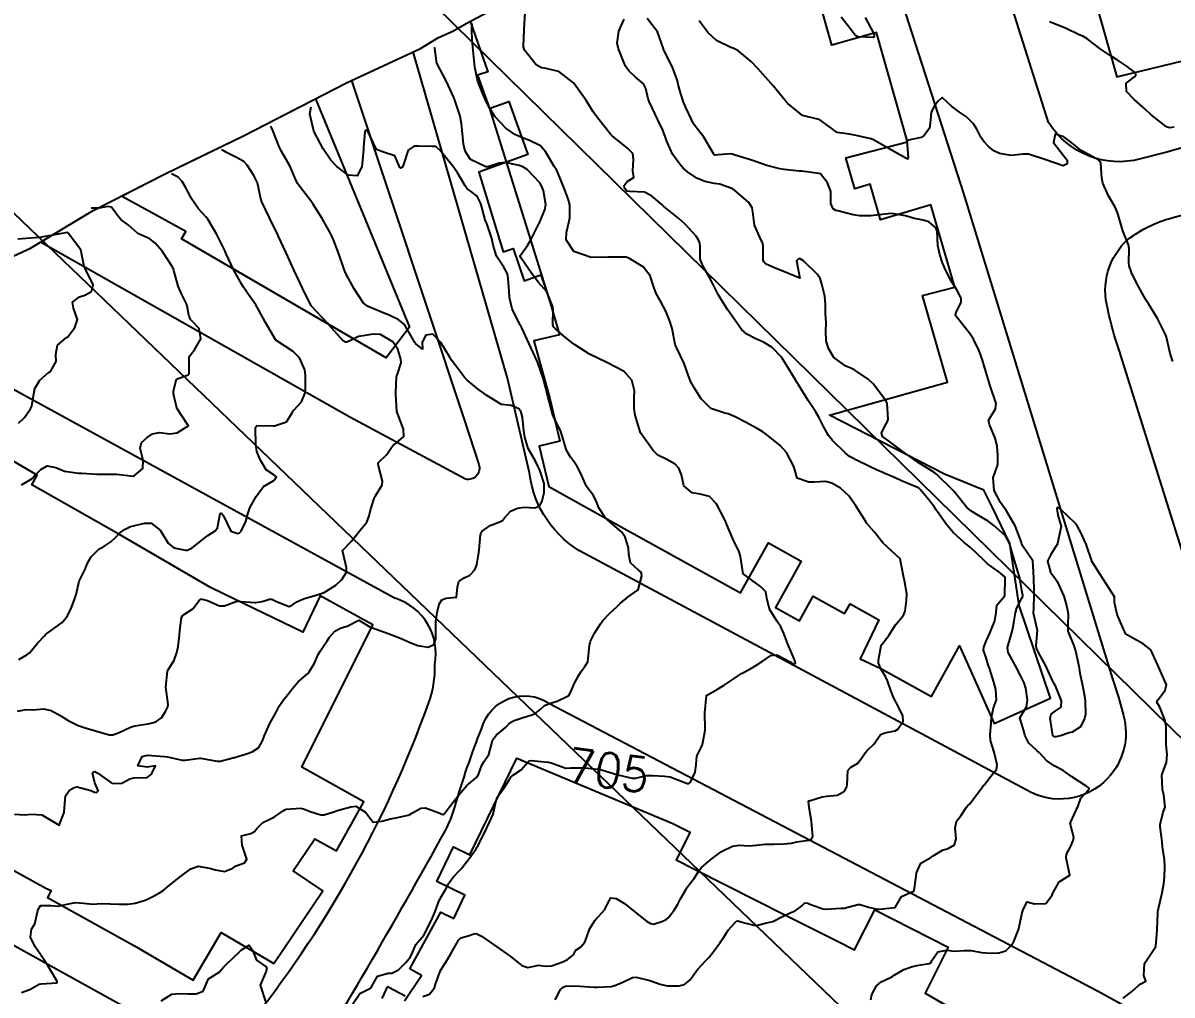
# Model space of a CAD drawing. Header units: metres. Extents: x 286371 to 293043, y 7462578 to 7466404.
# Drawn here: x 290929.4 to 291061.1, y 7463546.8 to 7463658.3 of the extents above; entities that cross this region are included whole.
import ezdxf
from ezdxf.enums import TextEntityAlignment as Align

# ---------------------------------------------------------------- set-up
doc = ezdxf.new("R2010")
doc.units = ezdxf.units.M
doc.header["$MEASUREMENT"] = 0
doc.linetypes.add('CONTINUO', pattern=[0])
for name, color, linetype in [('Area', 45, 'Continuous'), ('Cotas', 45, 'Continuous'), ('Curvas de Nivel 1m', 11, 'Continuous'), ('Curvas de Nivel 5m', 15, 'Continuous'), ('Edificações', 30, 'Continuous'), ('TEXTO', 45, 'Continuous'), ('Vias primárias', 230, 'Continuous')]:
    doc.layers.add(name, color=color, linetype=linetype)
doc.styles.add('Style-STANDARD', font='STANDARD.shx')

msp = doc.modelspace()

# ---------------------------------------------------------------- linework, layer by layer
at = {"layer": 'Area'}
msp.add_polyline3d([(290927.3, 7463631.14, 698.6), (290930.21, 7463632.49, 698.75), (290937.41, 7463636.81, 701.66), (290945.6, 7463640.97, 705.69), (290954.7, 7463645.43, 708.15), (290966.45, 7463651.47, 704.2), (290974.96, 7463655.41, 706.62), (290977.02, 7463656.67, 707.16), (290978.64, 7463657.38, 711.22), (290980.17, 7463658.26, 711.25), (290983.29, 7463659.9, 711.34)], dxfattribs=at)
at = {"layer": 'Curvas de Nivel 1m', "flags": 128}
for points, elevation in [([(290990.38, 7463546.29), (290991.01, 7463547.47), (290991.22, 7463547.71), (290991.65, 7463547.89), (290993.22, 7463547.85), (290994.86, 7463547.76), (290995.22, 7463547.75), (290996.79, 7463547.81), (290997.22, 7463547.92), (290998.21, 7463548.37), (290999.24, 7463548.85), (290999.68, 7463548.89), (291001.23, 7463548.5), (291002.44, 7463548.07), (291003.22, 7463547.89), (291004.6, 7463547.88), (291005.23, 7463548.06), (291005.87, 7463548.6), (291006.32, 7463549.23), (291006.71, 7463549.76), (291007.26, 7463550.36), (291007.67, 7463550.8), (291008.03, 7463551.2), (291008.59, 7463551.89), (291009.3, 7463552.85), (291009.44, 7463553.05), (291009.52, 7463553.18), (291010.22, 7463554.27), (291011.01, 7463555.16), (291011.19, 7463555.31), (291011.34, 7463555.34), (291012.11, 7463555.14), (291013.33, 7463554.82), (291013.6, 7463554.85), (291014.61, 7463555.11), (291015.21, 7463555.23), (291015.34, 7463555.27), (291016.55, 7463555.88), (291017.35, 7463556.26), (291017.9, 7463556.51), (291018.62, 7463557.05), (291019, 7463557.41), (291019.37, 7463557.36), (291019.61, 7463557.27), (291020.24, 7463557.02), (291021.07, 7463556.71), (291021.36, 7463556.69), (291023.2, 7463556.8), (291023.36, 7463556.8), (291023.53, 7463556.79), (291024.12, 7463556.95), (291025.09, 7463557.21), (291025.37, 7463557.21), (291026.33, 7463556.92), (291027.36, 7463556.7), (291027.56, 7463556.7), (291029.36, 7463556.87), (291030.11, 7463558.14), (291031.39, 7463558.7), (291031.5, 7463558.74), (291031.56, 7463558.84), (291031.77, 7463560.48), (291031.82, 7463560.84), (291032.32, 7463561.95), (291033.45, 7463562.63), (291033.57, 7463562.69), (291033.72, 7463562.81), (291034.81, 7463563.45), (291035.47, 7463563.64), (291036.18, 7463564.07), (291036.37, 7463564.77), (291036.25, 7463566.02), (291036.43, 7463566.77), (291036.89, 7463567.4), (291037.54, 7463568.38), (291037.71, 7463568.58), (291037.9, 7463568.75), (291038.63, 7463569.67), (291039.39, 7463570.73), (291039.48, 7463570.82), (291039.58, 7463570.91), (291040.36, 7463571.94), (291040.99, 7463572.7), (291041.09, 7463573.23), (291040.74, 7463574.71), (291040.33, 7463576.04), (291040.27, 7463576.72), (291040.4, 7463578), (291040.43, 7463578.71), (291040.66, 7463579.76), (291041, 7463580.71), (291040.91, 7463581.87), (291040.7, 7463582.71), (291040.19, 7463584.31), (291040.05, 7463584.71), (291039.81, 7463585.53), (291039.51, 7463586.41), (291039.53, 7463586.72), (291039.83, 7463587.43), (291040.22, 7463588.34), (291040.37, 7463588.71), (291040.82, 7463589.75), (291040.97, 7463590.7), (291041.03, 7463591.57), (291041.91, 7463592.6), (291041.94, 7463592.66), (291041.95, 7463592.68), (291041.98, 7463594.65), (291041.98, 7463594.68), (291041.95, 7463594.82), (291041.26, 7463595.39), (291039.97, 7463596.3), (291039.54, 7463596.72), (291038, 7463598.15), (291037.27, 7463598.76), (291036.02, 7463599.89), (291035.26, 7463600.79), (291034.06, 7463602.54), (291033.88, 7463602.81), (291033.24, 7463603.65), (291032.26, 7463604.83), (291032.1, 7463604.96), (291031.86, 7463605.08), (291030.11, 7463605.83), (291029.37, 7463606.14), (291028.12, 7463606.71), (291027.99, 7463606.77), (291027.66, 7463606.9), (291026.6, 7463607.39), (291026.13, 7463607.61), (291025.24, 7463608.04), (291024.15, 7463608.62), (291023.68, 7463608.97), (291022.19, 7463610.43), (291021.73, 7463611), (291021.11, 7463612.11), (291020.67, 7463613.02), (291020.24, 7463613.77), (291019.39, 7463615.04), (291018.28, 7463616.83), (291018.15, 7463617.06), (291017.94, 7463617.41), (291016.93, 7463619.08), (291016.33, 7463619.98), (291015.26, 7463621.1), (291014.35, 7463621.67), (291013.33, 7463622.15), (291012.37, 7463622.63), (291011.75, 7463623.15), (291010.4, 7463625.08), (291010.34, 7463625.18), (291010.19, 7463625.39), (291009.06, 7463627.2), (291008.45, 7463628.41), (291008.06, 7463629.21), (291007.38, 7463630.33), (291007.02, 7463631.23), (291007.01, 7463632.74), (291006.93, 7463633.23), (291006.54, 7463633.89), (291005.3, 7463635.25), (291004.57, 7463635.89), (291002.83, 7463637.29), (291002.6, 7463637.49), (291001.43, 7463638.49), (291000.62, 7463638.93), (290998.97, 7463638.99), (290998.62, 7463639.05), (290998.33, 7463639.36), (290998.31, 7463639.68), (290998.64, 7463640.16), (290999.4, 7463640.59), (290999.28, 7463641.35), (290999.36, 7463642.66), (290999.29, 7463643.35), (290998.69, 7463643.97), (290996.91, 7463645.38), (290996.72, 7463645.57), (290995.27, 7463647.41), (290994.76, 7463648.15), (290993.94, 7463649.43), (290992.8, 7463651.05), (290992.47, 7463651.45), (290990.82, 7463652.76), (290989.18, 7463653.14), (290988.83, 7463653.19), (290988.22, 7463653.51), (290986.86, 7463655.22), (290986.76, 7463655.54), (290986.75, 7463655.66), (290986.83, 7463657.54), (290986.83, 7463657.61), (290986.93, 7463659.53)], 707), ([(290975.2, 7463546.68), (290975.97, 7463546.94), (290976.53, 7463547.68), (290976.71, 7463548.2), (290977.25, 7463549.67), (290978.03, 7463550.9), (290978.47, 7463551.66), (290978.75, 7463552.19), (290979.31, 7463553.15), (290979.57, 7463553.39), (290980.42, 7463553.63), (290981.07, 7463553.86), (290981.32, 7463553.9), (290981.93, 7463553.61), (290983.3, 7463552.65), (290984.86, 7463551.56), (290985.27, 7463551.26), (290986.58, 7463550.21), (290987.25, 7463550), (290988.51, 7463550.25), (290989.25, 7463550.14), (290989.97, 7463550.19), (290991.26, 7463550.66), (290991.81, 7463550.9), (290992.48, 7463551.44), (290992.74, 7463551.97), (290993.29, 7463552.35), (290993.8, 7463552.92), (290993.99, 7463553.41), (290994.33, 7463554.39), (290994.93, 7463555.4), (290995.11, 7463555.62), (290995.34, 7463555.83), (290996.1, 7463556.64), (290996.44, 7463557.38), (290996.77, 7463557.98), (290997.37, 7463557.93), (290998.33, 7463557.35), (290999.35, 7463556.51), (291000.85, 7463555.31), (291001.33, 7463555.03), (291001.66, 7463554.97), (291002.63, 7463555.29), (291003.11, 7463555.51), (291003.34, 7463555.69), (291004.03, 7463556.59), (291004.44, 7463557.26), (291004.77, 7463557.86), (291005.39, 7463558.98), (291005.49, 7463559.15), (291005.55, 7463559.24), (291006.36, 7463560.28), (291006.99, 7463561.22), (291007.18, 7463561.46), (291007.43, 7463561.71), (291008.25, 7463562.4), (291009.3, 7463563.19), (291009.38, 7463563.26), (291009.46, 7463563.32), (291010.71, 7463563.93), (291011.47, 7463564.03), (291012.64, 7463563.96), (291013.47, 7463564.02), (291014.45, 7463564.13), (291015.47, 7463564.16), (291016.57, 7463564.17), (291017.47, 7463564.27), (291018.11, 7463564.41), (291019.48, 7463564.61), (291019.77, 7463564.73), (291019.92, 7463565.02), (291019.79, 7463566.74), (291019.75, 7463567.02), (291019.53, 7463568.35), (291019.43, 7463569.03), (291019.48, 7463569.1), (291019.55, 7463569.12), (291020.99, 7463569.57), (291021.55, 7463569.65), (291022.77, 7463569.76), (291023.56, 7463570.24), (291023.82, 7463570.71), (291023.86, 7463570.96), (291023.96, 7463572.6), (291024.25, 7463572.95), (291025.11, 7463573.45), (291025.62, 7463574.15), (291025.93, 7463574.63), (291026.22, 7463574.93), (291026.93, 7463575.63), (291027.66, 7463576.63), (291027.81, 7463576.75), (291028.21, 7463576.9), (291029.39, 7463577.16), (291029.67, 7463577.32), (291030.31, 7463578.24), (291030.26, 7463578.87), (291029.72, 7463579.98), (291029.22, 7463580.88), (291028.87, 7463581.76), (291028.48, 7463582.89), (291028.26, 7463583.38), (291027.78, 7463584.19), (291027.48, 7463584.91), (291027.47, 7463585.24), (291027.76, 7463586.91), (291027.78, 7463586.95), (291027.83, 7463587.04), (291028.66, 7463588.07), (291029.15, 7463588.89), (291029.43, 7463589.31), (291029.87, 7463589.82), (291030.35, 7463590.4), (291030.51, 7463590.87), (291030.68, 7463592.08), (291030.71, 7463592.86), (291030.43, 7463594.38), (291030.32, 7463594.87), (291029.97, 7463596.87), (291028, 7463598.65), (291027.8, 7463598.91), (291027, 7463599.94), (291026.13, 7463600.93), (291026.04, 7463601.06), (291024.88, 7463602.95), (291024.08, 7463604.08), (291023.12, 7463604.98), (291022.1, 7463605.56), (291021.38, 7463605.73), (291020.1, 7463605.65), (291019.49, 7463605.65), (291018.12, 7463606.11), (291017.86, 7463607.06), (291017.74, 7463607.46), (291016.9, 7463609.07), (291016.18, 7463609.85), (291014.63, 7463611.11), (291014.2, 7463611.42), (291013.47, 7463611.86), (291012.21, 7463612.53), (291011.01, 7463613.16), (291010.23, 7463613.5), (291009.84, 7463613.57), (291008.24, 7463614.1), (291007.13, 7463615.22), (291006.27, 7463616.54), (291005.9, 7463617.24), (291005.69, 7463617.85), (291005.18, 7463619.25), (291004.34, 7463621.01), (291004.22, 7463621.27), (291004.16, 7463621.45), (291003.79, 7463623.27), (291003.53, 7463624.13), (291003.08, 7463625.28), (291002.42, 7463626.51), (291001.95, 7463627.3), (291001.71, 7463628.04), (291001.27, 7463629.31), (291000.48, 7463630.37), (290998.85, 7463631.35), (290998.51, 7463631.46), (290998.38, 7463631.48), (290996.51, 7463631.46), (290996.44, 7463631.45), (290994.5, 7463631.41), (290992.51, 7463632.1), (290991.64, 7463633.46), (290991.69, 7463634.31), (290991.97, 7463635.45), (290992.05, 7463635.97), (290992.06, 7463637.45), (290991.89, 7463638.17), (290991.37, 7463639.46), (290990.65, 7463641.24), (290990.53, 7463641.48), (290990.28, 7463641.86), (290989.3, 7463643.5), (290988.69, 7463644.23), (290987.35, 7463644.88), (290986.71, 7463645.12), (290985.75, 7463645.55), (290984.72, 7463646.25), (290983.46, 7463647.58), (290982.76, 7463648.72), (290982.37, 7463649.6), (290982, 7463650.4), (290981.51, 7463651.61), (290981.18, 7463653.27), (290981.15, 7463653.62), (290980.94, 7463655.56), (290980.94, 7463655.62), (290980.88, 7463656.32), (290980.82, 7463657.54), (290980.81, 7463657.58), (290980.85, 7463658.25)], 706), ([(291026.58, 7463546.29), (291026.7, 7463546.91), (291027.23, 7463547.88), (291027.79, 7463548.34), (291028.9, 7463548.88), (291029.11, 7463549.01), (291029.25, 7463549.11), (291030.36, 7463549.76), (291031.26, 7463550.07), (291031.88, 7463550.22), (291033.27, 7463550.45), (291033.5, 7463550.58), (291033.59, 7463550.81), (291034.29, 7463551.8), (291035.29, 7463551.97), (291036.2, 7463551.86), (291037.29, 7463551.95), (291038.08, 7463551.95), (291039.29, 7463551.72), (291040.34, 7463551.65), (291041.28, 7463551.69), (291042.06, 7463551.92), (291042.83, 7463552.67), (291042.99, 7463552.99), (291043.32, 7463553.87), (291043.55, 7463554.45), (291043.59, 7463554.66), (291043.9, 7463556.12), (291044.06, 7463556.65), (291044.51, 7463557.52), (291045.37, 7463557.29), (291046.64, 7463557.35), (291047.39, 7463558.29), (291047.47, 7463558.53), (291047.49, 7463558.6), (291048.17, 7463559.83), (291049.42, 7463560.57), (291049, 7463562.58), (291049.04, 7463563), (291049.47, 7463563.83), (291049.81, 7463564.57), (291049.86, 7463564.94), (291049.51, 7463566.26), (291049.46, 7463566.58), (291049.52, 7463566.72), (291050.35, 7463568.55), (291050.68, 7463569.42), (291051.57, 7463570.42), (291051.62, 7463570.49), (291051.62, 7463570.53), (291051.58, 7463570.6), (291051.35, 7463570.76), (291049.59, 7463571.91), (291048.64, 7463572.58), (291047.61, 7463573.13), (291046.74, 7463573.73), (291045.94, 7463574.62), (291045.64, 7463574.89), (291044.71, 7463575.71), (291044.24, 7463576.65), (291044.15, 7463577.13), (291043.69, 7463578.65), (291044.45, 7463579.91), (291044.55, 7463580.64), (291044.35, 7463582.04), (291044.16, 7463582.65), (291043.77, 7463583.47), (291043.13, 7463584.66), (291042.35, 7463586.14), (291042.26, 7463586.68), (291042.62, 7463587.89), (291042.84, 7463588.67), (291043, 7463589.54), (291043.16, 7463590.67), (291043.33, 7463591.23), (291043.91, 7463592.35), (291044.01, 7463592.56), (291044.02, 7463592.65), (291043.92, 7463593.25), (291043.67, 7463594.66), (291043.57, 7463595.04), (291043.05, 7463596.67), (291042.7, 7463597.97), (291042.49, 7463598.68), (291042.02, 7463599.5), (291040.7, 7463600.7), (291040.04, 7463601.17), (291038.94, 7463601.84), (291038.06, 7463602.38), (291037.61, 7463602.75), (291036.09, 7463604.63), (291035.97, 7463604.78), (291034.12, 7463606.57), (291033.82, 7463606.81), (291032.14, 7463607.84), (291030.69, 7463608.86), (291030.16, 7463609.27), (291028.78, 7463610.28), (291028.18, 7463610.69), (291027.94, 7463610.9), (291027.82, 7463611.27), (291028.21, 7463612.1), (291028.5, 7463612.61), (291028.57, 7463612.89), (291028.46, 7463614.68), (291028.39, 7463614.89), (291028.26, 7463615.07), (291026.86, 7463616.92), (291026.29, 7463617.47), (291024.76, 7463618.5), (291024.31, 7463618.72), (291023.73, 7463618.96), (291022.33, 7463619.97), (291021.74, 7463620.99), (291021.48, 7463621.88), (291021.41, 7463623), (291021.45, 7463623.94), (291021.39, 7463625), (291021.37, 7463626.05), (291021.32, 7463627), (291020.93, 7463628.53), (291020.76, 7463629.01), (291020.47, 7463629.48), (291018.85, 7463631.04), (291018.5, 7463631.27), (291018.28, 7463631.27), (291018.06, 7463631.05), (291018.46, 7463629.04), (291016.48, 7463629.87), (291015.6, 7463630.21), (291014.49, 7463630.7), (291014.3, 7463630.92), (291014.25, 7463631.11), (291014.24, 7463632.83), (291014.18, 7463633.11), (291013.8, 7463633.85), (291013.26, 7463635.12), (291013.06, 7463636.65), (291012.97, 7463637.13), (291012.6, 7463637.72), (291010.94, 7463639.16), (291010.63, 7463639.33), (291009.26, 7463639.82), (291008.63, 7463639.91), (291007.55, 7463640.13), (291006.64, 7463640.54), (291005.58, 7463641.25), (291005.08, 7463641.68), (291004.67, 7463642.13), (291003.85, 7463643.28), (291003.15, 7463644.85), (291002.99, 7463645.29), (291002.92, 7463645.5), (291002.72, 7463646.02), (291002.13, 7463647.3), (291001.55, 7463648.53), (291001.17, 7463649.32), (291001.07, 7463649.61), (291000.8, 7463650.79), (291000.51, 7463651.33), (290999.58, 7463652.1), (290998.83, 7463652.85), (290998.47, 7463653.36), (290998.19, 7463654.02), (290997.65, 7463655.37), (290997.49, 7463655.99), (290997.68, 7463657.37), (290998.31, 7463658.75)], 708), ([(291055.52, 7463546.48), (291056.49, 7463547.19), (291057.23, 7463547.88), (291057.57, 7463548.11), (291058.14, 7463548.44), (291057.9, 7463549.09), (291057.99, 7463550.44), (291059.29, 7463552.41), (291059.44, 7463554.29), (291059.44, 7463554.41), (291059.5, 7463556.26), (291059.52, 7463556.41), (291059.86, 7463557.92), (291059.96, 7463558.41), (291060.2, 7463559.6), (291060.27, 7463560.4), (291060.31, 7463561.53), (291060.27, 7463562.4), (291060.04, 7463563.84), (291059.98, 7463564.41), (291059.77, 7463566.15), (291059.76, 7463566.41), (291060.12, 7463567.82), (291060.33, 7463568.4), (291060.18, 7463569.79), (291060.02, 7463570.41), (291059.97, 7463572.04), (291060.07, 7463572.41), (291060.5, 7463573.52), (291060.56, 7463574.4), (291060.47, 7463575.59), (291060.46, 7463576.4), (291060.45, 7463577.63), (291060.32, 7463578.41), (291059.72, 7463579.84), (291059.4, 7463580.42), (291059.47, 7463580.67), (291059.73, 7463580.98), (291060.33, 7463581.82), (291060.51, 7463582.4), (291059.78, 7463584.06), (291059.6, 7463584.42), (291059.51, 7463584.69), (291058.7, 7463586.43), (291057.82, 7463587.12), (291056.38, 7463587.92), (291055.84, 7463588.23), (291055.71, 7463588.48), (291055.62, 7463588.71), (291054.84, 7463590.49), (291054.53, 7463591.85), (291054.52, 7463592.5), (291053.92, 7463593.46), (291053.23, 7463594.52), (291051.97, 7463596.53), (291051.3, 7463598.54), (291050.62, 7463599.96), (291050.29, 7463600.56), (291050.04, 7463600.91), (291048.29, 7463602.59), (291048.07, 7463602.75), (291047.94, 7463602.72), (291047.91, 7463602.6), (291048.05, 7463601.88), (291048.42, 7463600.59), (291048.34, 7463600.28), (291048, 7463598.59), (291047.24, 7463597.35), (291046.84, 7463596.61), (291047.21, 7463595.35), (291047.72, 7463594.6), (291047.94, 7463594.25), (291048.72, 7463592.58), (291049.08, 7463591.38), (291049.22, 7463590.57), (291049.18, 7463589.25), (291049.18, 7463588.57), (291049.82, 7463587), (291050, 7463586.56), (291050.06, 7463586.31), (291050.43, 7463584.55), (291050.57, 7463583.75), (291050.83, 7463582.55), (291051.11, 7463581.17), (291051.18, 7463580.54), (291051.19, 7463579.06), (291051.11, 7463578.54), (291050.64, 7463577.59), (291049.67, 7463577), (291049.32, 7463576.91), (291048.35, 7463576.58), (291047.81, 7463576.45), (291047.66, 7463576.46), (291047.47, 7463576.6), (291047.42, 7463576.85), (291047.17, 7463578.6), (291047.25, 7463579.05), (291047.71, 7463579.38), (291048.43, 7463579.86), (291048.45, 7463580.58), (291047.75, 7463582.29), (291047.59, 7463582.6), (291047.43, 7463582.92), (291046.65, 7463584.61), (291045.81, 7463586.14), (291045.58, 7463586.63), (291045.55, 7463586.9), (291045.71, 7463588.63), (291045.68, 7463588.8), (291045.25, 7463590.63), (291045.27, 7463591.26), (291045.33, 7463592.63), (291045.33, 7463593.22), (291045.28, 7463594.63), (291045.23, 7463595.36), (291045.17, 7463596.64), (291044, 7463598.31), (291043.87, 7463598.66), (291043.82, 7463598.85), (291043.14, 7463600.67), (291042.06, 7463602.48), (291041.92, 7463602.69), (291041.46, 7463603.31), (291040.75, 7463604.7), (291040.62, 7463606.2), (291040.8, 7463606.7), (291041.14, 7463607.7), (291041.14, 7463608.7), (291041.06, 7463609.81), (291040.86, 7463610.7), (291040.21, 7463612.28), (291040.08, 7463612.72), (291040.11, 7463612.82), (291040.22, 7463613), (291040.88, 7463614.06), (291040.95, 7463614.7), (291040.27, 7463616.71), (291039.67, 7463618.72), (291039.41, 7463619.64), (291039.03, 7463620.73), (291038.36, 7463622.07), (291037.91, 7463622.75), (291036.4, 7463624.62), (291036.3, 7463624.78), (291036.28, 7463624.9), (291036.41, 7463625.22), (291036.93, 7463626.27), (291036.93, 7463626.77), (291036.45, 7463627.7), (291035.76, 7463628.78), (291035.02, 7463630.26), (291034.81, 7463630.8), (291034.51, 7463631.77), (291034.28, 7463632.81), (291034.19, 7463634.45), (291034.05, 7463634.81), (291033.24, 7463635.5), (291032.57, 7463635.69), (291031.6, 7463635.88), (291030.57, 7463636.19), (291029.01, 7463636.46), (291028.58, 7463636.45), (291027.21, 7463636.28), (291026.57, 7463636.2), (291025.3, 7463636.21), (291024.57, 7463636.33), (291022.8, 7463636.76), (291022.58, 7463636.83), (291022.27, 7463636.99), (291021.99, 7463637.6), (291022, 7463638.99), (291021.63, 7463639.99), (291020.83, 7463641.01), (291020.64, 7463641.05), (291020.61, 7463641.05), (291018.66, 7463641.31), (291018.37, 7463641.34), (291016.66, 7463641.51), (291016.15, 7463641.59), (291014.67, 7463641.99), (291013.37, 7463642.43), (291012.68, 7463642.65), (291011.03, 7463643.16), (291010.69, 7463643.29), (291010.52, 7463643.33), (291009.06, 7463643.19), (291008.72, 7463643.16), (291008.68, 7463643.16), (291008.66, 7463643.17), (291008.64, 7463643.2), (291008.59, 7463643.29), (291007.43, 7463645.21), (291006.73, 7463646.1), (291006.25, 7463646.75), (291006.01, 7463647.24), (291005.37, 7463648.64), (291005.12, 7463649.25), (291004.79, 7463650.19), (291004.55, 7463651.01), (291004.49, 7463651.26), (291004.4, 7463651.67), (291003.86, 7463653.27), (291002.86, 7463655.2), (291002.82, 7463655.29), (291002.8, 7463655.35), (291002.12, 7463657.3), (291000.92, 7463658.82)], 709), ([(291025.95, 7463658.94), (291026.9, 7463657.15), (291026.97, 7463656.92), (291026.98, 7463656.84), (291026.89, 7463656.65), (291025.1, 7463656.74), (291024.89, 7463656.84), (291024.77, 7463656.96), (291024.34, 7463657.53), (291023.2, 7463658.98)], 711), ([(291061.37, 7463646.39), (291060.83, 7463646.31), (291060.73, 7463646.32), (291060.51, 7463646.41), (291058.75, 7463647.77), (291058.05, 7463648.45), (291056.78, 7463649.56), (291055.89, 7463650.48), (291055.87, 7463651.41), (291056.82, 7463652.14), (291056.96, 7463652.32), (291056.97, 7463652.46), (291056.83, 7463652.69), (291055.97, 7463653.34), (291054.85, 7463654.08), (291054.15, 7463654.51), (291052.87, 7463655.34), (291051.34, 7463656.55), (291050.89, 7463656.8), (291050.47, 7463656.98), (291048.91, 7463657.73), (291047.07, 7463658.47)], 711), ([(290929.2, 7463547.12), (290930.12, 7463547.48), (290931.22, 7463548.07), (290931.45, 7463548.14), (290933.22, 7463548.25), (290933.29, 7463548.28), (290933.29, 7463548.34), (290933.23, 7463548.48), (290932.11, 7463550.36), (290931.27, 7463551.6), (290930.75, 7463552.38), (290930.23, 7463553.46), (290930.34, 7463554.39), (290930.71, 7463555), (290931.03, 7463556.38), (290931.08, 7463556.65), (290931.36, 7463557.1), (290932.6, 7463557.12), (290933.36, 7463557.03), (290934.42, 7463557.27), (290935.37, 7463557.47), (290936.3, 7463557.36), (290937.36, 7463557.26), (290938.3, 7463557.33), (290939.36, 7463557.32), (290940.34, 7463557.26), (290941.36, 7463557.25), (290942.22, 7463557.36), (290943.37, 7463557.72), (290943.69, 7463557.87), (290944.32, 7463558.18), (290945, 7463558.55), (290945.38, 7463558.8), (290946.13, 7463559.42), (290947.03, 7463560.14), (290947.24, 7463560.3), (290947.41, 7463560.42), (290948.62, 7463561.31), (290949.43, 7463561.61), (290950.76, 7463561.41), (290951.42, 7463561.2), (290952.48, 7463560.99), (290953.42, 7463561.38), (290953.81, 7463561.65), (290954.75, 7463562.01), (290955.01, 7463562.44), (290954.49, 7463564.02), (290954.4, 7463565.1), (290955.48, 7463565.36), (290955.9, 7463565.59), (290956.21, 7463565.99), (290956.85, 7463566.64), (290957.51, 7463566.94), (290958.2, 7463567.28), (290959.18, 7463567.95), (290959.38, 7463568.09), (290959.53, 7463568.14), (290961.18, 7463568.26), (290961.53, 7463568.21), (290962.28, 7463567.9), (290963.52, 7463567.5), (290963.9, 7463567.49), (290964.99, 7463567.86), (290965.38, 7463568), (290965.53, 7463568.03), (290966.95, 7463568.42), (290967.53, 7463568.49), (290968.62, 7463567.81), (290969.51, 7463566.65), (290970.51, 7463566.78), (290971.51, 7463567.04), (290972.12, 7463567.15), (290973.52, 7463567.48), (290973.72, 7463567.53), (290974.02, 7463567.73), (290974.97, 7463568.27), (290975.53, 7463568.31), (290977.17, 7463567.68), (290977.52, 7463567.55), (290977.62, 7463567.58), (290977.7, 7463567.67), (290978.15, 7463568.28), (290979.22, 7463569.64), (290979.56, 7463570.06), (290980.28, 7463570.92), (290981.12, 7463571.61), (290981.39, 7463571.81), (290981.59, 7463572.15), (290981.99, 7463573.21), (290982.22, 7463573.6), (290982.79, 7463574.42), (290983.1, 7463575.58), (290983.18, 7463576.06), (290983.66, 7463576.69), (290984.16, 7463577.07), (290984.72, 7463577.56), (290985.19, 7463578.04), (290985.69, 7463578.34), (290986.6, 7463578.62), (290987.7, 7463578.96), (290988.08, 7463579.12), (290988.59, 7463579.5), (290989.17, 7463580.04), (290989.72, 7463580.28), (290990.63, 7463580.56), (290991.73, 7463581.06), (290991.97, 7463581.21), (290992.1, 7463581.45), (290992.59, 7463582.6), (290993.05, 7463583.44), (290993.31, 7463583.89), (290993.78, 7463584.52), (290994.14, 7463585.07), (290994.18, 7463585.42), (290994.31, 7463586.92), (290994.45, 7463587.42), (290994.91, 7463588.34), (290995.57, 7463589.4), (290995.69, 7463589.57), (290995.86, 7463589.79), (290996.64, 7463590.62), (290997.44, 7463591.37), (290997.67, 7463591.59), (290997.89, 7463591.79), (290998.75, 7463592.51), (290999.91, 7463593.33), (291000.33, 7463594.93), (291000.24, 7463595.32), (290999.96, 7463595.58), (290999.01, 7463596.39), (290998.84, 7463597.35), (290998.78, 7463598.13), (290998.42, 7463599.35), (290998.02, 7463599.92), (290997.25, 7463600.59), (290996.35, 7463601.38), (290996.05, 7463601.72), (290995.39, 7463602.73), (290995.12, 7463603.4), (290994.8, 7463604.12), (290994.1, 7463605.02), (290993.94, 7463605.25), (290993.87, 7463605.42), (290993.34, 7463606.65), (290992.91, 7463607.44), (290992.6, 7463607.9), (290992.15, 7463608.51), (290991.8, 7463609.09), (290991.65, 7463609.45), (290991.32, 7463610.6), (290991.03, 7463611.46), (290990.22, 7463613.13), (290990.11, 7463613.37), (290990.08, 7463613.48), (290989.71, 7463614.95), (290989.56, 7463615.48), (290989.33, 7463616.43), (290989.05, 7463617.49), (290988.36, 7463619.45), (290988.34, 7463619.5), (290988.31, 7463619.55), (290987.4, 7463621.52), (290986.57, 7463623.34), (290986.47, 7463623.53), (290986.39, 7463623.68), (290985.44, 7463625.55), (290985.16, 7463626.83), (290985.1, 7463627.55), (290984.99, 7463629.03), (290984.91, 7463629.56), (290984.49, 7463630.32), (290983.67, 7463631.58), (290983.26, 7463632.85), (290983.12, 7463633.59), (290982.56, 7463635.31), (290982.46, 7463635.49), (290982.4, 7463635.6), (290982.01, 7463637.03), (290981.85, 7463637.61), (290981.45, 7463638.45), (290980.62, 7463639.07), (290980.3, 7463639.31), (290980.08, 7463639.63), (290979.18, 7463641.12), (290978.83, 7463641.65), (290978.66, 7463641.91), (290977.18, 7463643.68), (290976.69, 7463644.15), (290976.25, 7463644.14), (290974.69, 7463644.19), (290974.23, 7463644.19), (290973.53, 7463643.73), (290972.99, 7463642.08), (290972.85, 7463641.75), (290972.65, 7463641.67), (290972.59, 7463641.76), (290971.98, 7463643.07), (290970.68, 7463643.5), (290969.88, 7463643.8), (290969.18, 7463645.34), (290968.95, 7463645.81), (290968.73, 7463646.01), (290968.6, 7463645.94), (290968.56, 7463645.82), (290968.42, 7463644.09), (290968.4, 7463643.82), (290968.27, 7463642.21), (290968.22, 7463641.82), (290967.68, 7463640.79), (290966.64, 7463640.88), (290965.33, 7463641.86), (290964.67, 7463642.57), (290963.77, 7463643.89), (290962.72, 7463645.9), (290962.26, 7463647.91), (290962.39, 7463648.72)], 704), ([(290928.38, 7463567.57), (290929.52, 7463567.51), (290930.34, 7463567.58), (290931.52, 7463567.52), (290933.5, 7463566.34), (290934.08, 7463567.78), (290934.13, 7463568.34), (290934.21, 7463569.67), (290934.7, 7463570.33), (290935.24, 7463570.64), (290935.57, 7463570.72), (290937.12, 7463570.29), (290937.56, 7463570.1), (290937.77, 7463570.07), (290937.98, 7463570.28), (290937.58, 7463571.18), (290937.33, 7463572.29), (290937.44, 7463572.44), (290937.6, 7463572.46), (290937.94, 7463572.28), (290939.58, 7463571.09), (290940.68, 7463571.13), (290941.59, 7463571.65), (290942.07, 7463571.74), (290943.59, 7463571.78), (290944.09, 7463572.18), (290944.55, 7463573.11), (290943.61, 7463572.99), (290942.52, 7463573.12), (290943.04, 7463574.2), (290943.63, 7463574.35), (290945.58, 7463574.2), (290945.62, 7463574.2), (290945.92, 7463574.15), (290947.62, 7463573.79), (290947.97, 7463573.77), (290949.62, 7463574.01), (290949.72, 7463573.99), (290951.62, 7463573.65), (290952.01, 7463573.67), (290953.41, 7463574.04), (290953.58, 7463574.08), (290953.62, 7463574.09), (290955.12, 7463574.53), (290955.63, 7463574.72), (290956.4, 7463575.24), (290956.82, 7463575.99), (290957.05, 7463576.6), (290957.68, 7463577.97), (290958.38, 7463579.28), (290958.75, 7463579.96), (290959.13, 7463580.54), (290959.73, 7463581.31), (290960.01, 7463581.67), (290960.21, 7463581.94), (290960.92, 7463582.77), (290961.77, 7463583.5), (290962, 7463583.68), (290962.18, 7463583.91), (290962.78, 7463584.91), (290963.22, 7463585.89), (290963.42, 7463586.28), (290963.82, 7463586.86), (290964.25, 7463587.46), (290964.5, 7463587.87), (290965.13, 7463588.58), (290965.85, 7463588.95), (290966.55, 7463589.15), (290967.86, 7463589.82), (290969.13, 7463589.07), (290969.85, 7463588.79), (290971.34, 7463588.26), (290971.84, 7463588.08), (290972.74, 7463587.74), (290973.83, 7463587.23), (290974.62, 7463586.92), (290975.82, 7463586.74), (290976.46, 7463587.05), (290976.7, 7463587.68), (290976.69, 7463588.84), (290976.69, 7463589.68), (290976.85, 7463590.71), (290977.1, 7463591.68), (290977.4, 7463592.18), (290977.9, 7463592.35), (290979.08, 7463592.47), (290979.17, 7463593.65), (290979.33, 7463594.25), (290979.94, 7463594.67), (290980.59, 7463594.98), (290981.16, 7463595.62), (290981.4, 7463596.18), (290981.64, 7463597.61), (290981.67, 7463597.93), (290981.84, 7463599.61), (290981.87, 7463599.75), (290982.02, 7463600.03), (290982.93, 7463600.69), (290984.04, 7463601.12), (290984.33, 7463601.28), (290984.57, 7463601.57), (290985.28, 7463602.33), (290986.06, 7463602.69), (290986.82, 7463602.78), (290988.06, 7463602.73), (290988.64, 7463602.93), (290988.89, 7463603.5), (290989.14, 7463604.45), (290989.13, 7463605.5), (290988.61, 7463607.03), (290988.41, 7463607.51), (290988.14, 7463608.08), (290987.3, 7463609.53), (290986.91, 7463610.81), (290986.78, 7463611.54), (290986.63, 7463613.13), (290986.54, 7463613.54), (290986.45, 7463613.76), (290986.23, 7463614.07), (290985.33, 7463614.47), (290984.24, 7463614.58), (290982.53, 7463615.6), (290982.26, 7463615.81), (290981.58, 7463616.3), (290980.28, 7463617.36), (290980.03, 7463617.64), (290979.11, 7463618.85), (290978.48, 7463619.66), (290978.33, 7463619.91), (290977.28, 7463621.68), (290976.37, 7463622.63), (290975.54, 7463622.53), (290975.14, 7463621.71), (290975.16, 7463620.9), (290974.35, 7463621.58), (290974.26, 7463621.73), (290974.15, 7463621.93), (290973.1, 7463623.74), (290972.39, 7463624.31), (290971.41, 7463624.76), (290970.41, 7463625.18), (290968.93, 7463625.81), (290968.42, 7463626.18), (290967.35, 7463627.83), (290966.47, 7463629.44), (290966.27, 7463629.85), (290966.15, 7463630.18), (290965.57, 7463631.86), (290964.95, 7463633.45), (290964.76, 7463633.87), (290964.54, 7463634.34), (290963.68, 7463635.89), (290962.59, 7463637.58), (290962.36, 7463637.91), (290961.44, 7463639.1), (290960.84, 7463639.93), (290960.63, 7463640.34), (290959.95, 7463641.95), (290958.98, 7463643.67), (290958.81, 7463643.96), (290958.7, 7463644.22), (290958, 7463645.98), (290957.77, 7463646.49)], 703), ([(290928.71, 7463579.41), (290929.7, 7463579.57), (290930.53, 7463579.56), (290931.7, 7463579.67), (290932.58, 7463579.48), (290933.69, 7463578.85), (290934.54, 7463578.33), (290935.68, 7463577.77), (290936.5, 7463577.48), (290937.67, 7463577.13), (290939.23, 7463576.69), (290939.66, 7463576.67), (290940.37, 7463576.95), (290941.67, 7463577.57), (290942.17, 7463577.72), (290943.68, 7463577.95), (290943.88, 7463577.98), (290944.59, 7463578.17), (290945.23, 7463578.62), (290945.7, 7463579.36), (290945.97, 7463579.89), (290946.01, 7463580.15), (290945.74, 7463582.15), (290945.93, 7463584), (290946, 7463584.15), (290946.68, 7463585.26), (290947, 7463586.14), (290947.14, 7463586.81), (290947.32, 7463588.13), (290947.34, 7463588.63), (290947.54, 7463590.13), (290947.65, 7463590.34), (290947.87, 7463590.53), (290948.84, 7463591.15), (290949.57, 7463592.1), (290949.76, 7463592.24), (290949.9, 7463592.25), (290950.52, 7463592.09), (290951.89, 7463591.48), (290952.48, 7463591.46), (290953.89, 7463592.03), (290955.89, 7463591.85), (290956.05, 7463591.85), (290956.78, 7463591.99), (290957.63, 7463592.25), (290957.9, 7463592.23), (290958.42, 7463591.97), (290959.89, 7463591.4), (290960.25, 7463591.58), (290960.76, 7463591.93), (290961.54, 7463592.28), (290961.9, 7463592.41), (290963.08, 7463592.73), (290963.91, 7463593.02), (290965.25, 7463593.86), (290965.93, 7463594.5), (290966.46, 7463595.32), (290966.46, 7463595.84), (290965.98, 7463597.84), (290966.98, 7463598.84), (290967.74, 7463599.82), (290967.86, 7463599.97), (290968.02, 7463600.14), (290968.77, 7463601.07), (290969.06, 7463601.8), (290969.26, 7463602.6), (290969.63, 7463603.79), (290969.77, 7463604.1), (290970.09, 7463604.57), (290970.54, 7463605.34), (290970.59, 7463605.78), (290970.13, 7463607.54), (290970.07, 7463607.79), (290970.07, 7463607.85), (290970.14, 7463607.93), (290971.08, 7463608.84), (290971.7, 7463609.76), (290971.92, 7463610), (290972.17, 7463610.16), (290973.02, 7463610.9), (290972.99, 7463611.74), (290972.23, 7463613.75), (290972.12, 7463615.76), (290972.12, 7463615.9), (290972.2, 7463617.76), (290972.21, 7463617.84), (290972.3, 7463618.05), (290972.72, 7463619.35), (290972.7, 7463619.75), (290972.34, 7463620.9), (290971.77, 7463621.76), (290970.37, 7463622.61), (290969.53, 7463622.64), (290968.36, 7463622.44), (290967.82, 7463622.37), (290966.76, 7463621.84), (290966.49, 7463621.7), (290966.35, 7463621.71), (290966.08, 7463621.85), (290964.38, 7463623.76), (290964.28, 7463623.88), (290962.41, 7463625.9), (290961.41, 7463627.92), (290960.47, 7463629.93), (290959.54, 7463631.95), (290958.65, 7463633.85), (290958.6, 7463633.96), (290958.54, 7463634.09), (290957.64, 7463635.98), (290956.72, 7463637.87), (290956.67, 7463637.99), (290956.6, 7463638.36), (290956.23, 7463640), (290955.82, 7463640.84), (290955.05, 7463642.02), (290954.67, 7463642.45), (290953.78, 7463642.94), (290952.69, 7463643.46), (290952.3, 7463643.68), (290952.12, 7463643.78)], 702), ([(290928.89, 7463585.31), (290929.8, 7463585.85), (290930.1, 7463586.1), (290930.35, 7463586.4), (290931.01, 7463587.19), (290931.83, 7463588.04), (290931.99, 7463588.21), (290932.2, 7463588.37), (290933.85, 7463589.57), (290934.47, 7463590.33), (290934.91, 7463591.3), (290935.31, 7463592.31), (290935.45, 7463592.77), (290935.81, 7463594.31), (290935.84, 7463594.4), (290935.94, 7463594.6), (290936.51, 7463595.75), (290936.73, 7463596.29), (290937.17, 7463597.09), (290937.99, 7463597.9), (290938.21, 7463598.05), (290938.61, 7463598.27), (290939.44, 7463598.82), (290940.01, 7463599.37), (290940.44, 7463599.81), (290941.01, 7463600.23), (290941.68, 7463600.57), (290942.03, 7463600.67), (290943.28, 7463600.95), (290944.04, 7463600.94), (290945.09, 7463600.17), (290946, 7463598.65), (290946.65, 7463598.14), (290947.98, 7463597.88), (290948.22, 7463597.88), (290948.74, 7463598.11), (290949.45, 7463598.65), (290950, 7463599.12), (290950.55, 7463599.55), (290951.39, 7463600.07), (290951.67, 7463600.43), (290951.95, 7463602.07), (290952.01, 7463602.11), (290952.05, 7463602.11), (290952.14, 7463602.06), (290952.33, 7463601.78), (290953.2, 7463600.05), (290954.01, 7463599.78), (290954.2, 7463599.84), (290954.38, 7463600.03), (290954.92, 7463601.14), (290955.15, 7463602.02), (290955.37, 7463602.7), (290956.08, 7463604), (290956.92, 7463605.17), (290958.11, 7463605.85), (290958.25, 7463605.97), (290958.42, 7463606.27), (290958.12, 7463606.49), (290957.24, 7463607.09), (290956.7, 7463607.99), (290956.5, 7463608.35), (290956.16, 7463609.16), (290956.04, 7463610.01), (290956.03, 7463611.83), (290956.06, 7463612), (290956.21, 7463612.15), (290958.05, 7463612.12), (290958.21, 7463612.12), (290959.56, 7463612.59), (290960.23, 7463613.63), (290960.32, 7463613.85), (290960.41, 7463613.93), (290961.29, 7463614.87), (290961.72, 7463615.91), (290961.76, 7463616.42), (290961.77, 7463617.91), (290961.68, 7463618.54), (290961.05, 7463619.92), (290960.33, 7463620.65), (290958.35, 7463621.96), (290957.18, 7463623.98), (290956.41, 7463625.4), (290956.04, 7463626), (290955.1, 7463627.34), (290954.63, 7463628.02), (290954.45, 7463628.31), (290953.48, 7463630.04), (290952.63, 7463631.92), (290952.58, 7463632.05), (290952.51, 7463632.22), (290951.59, 7463634.07), (290950.57, 7463635.81), (290950.32, 7463636.09), (290949.47, 7463636.99), (290948.73, 7463638.11), (290948.69, 7463638.2), (290948.61, 7463638.35), (290947.99, 7463639.49), (290947.6, 7463640.13), (290947.14, 7463640.63), (290946.37, 7463641.01)], 701), ([(290928.84, 7463612.41), (290929.53, 7463613.08), (290930.23, 7463614.08), (290930.34, 7463614.29), (290930.36, 7463614.39), (290930.63, 7463616.02), (290930.73, 7463616.39), (290931.3, 7463617.36), (290932.29, 7463618.25), (290932.36, 7463618.29), (290932.49, 7463618.36), (290933.15, 7463619.51), (290933.11, 7463620.35), (290933.33, 7463621.36), (290934.35, 7463622.25), (290934.41, 7463622.28), (290934.5, 7463622.33), (290935.29, 7463623.4), (290935.61, 7463624.32), (290935.13, 7463625.61), (290935.05, 7463626.32), (290935.83, 7463626.91), (290936.43, 7463627.12), (290937.22, 7463627.51), (290937.42, 7463628.29), (290936.48, 7463630.16), (290936.41, 7463630.31), (290936.38, 7463630.41), (290935.98, 7463632.31), (290934.54, 7463634.22), (290934.49, 7463634.28), (290934.47, 7463634.3), (290934.44, 7463634.29), (290931.23, 7463633.73), (290928.76, 7463633.52)], 699), ([(290970.55, 7463546.43), (290971.16, 7463547.77), (290971.19, 7463547.8), (290971.22, 7463547.81), (290971.32, 7463547.76), (290973.2, 7463546.74)], 706)]:
    msp.add_lwpolyline(points, dxfattribs=dict(at, elevation=elevation))
at = {"layer": 'Curvas de Nivel 5m', "flags": 128}
for points, elevation in [([(291061.23, 7463619.48), (291060.91, 7463620.4), (291060.48, 7463622.29), (291060.44, 7463622.4), (291060.37, 7463622.6), (291059.46, 7463624.42), (291058.42, 7463626.12), (291058.21, 7463626.44), (291057.9, 7463626.98), (291057.11, 7463628.45), (291056.48, 7463629.71), (291056.22, 7463630.47), (291056.17, 7463630.8), (291056.22, 7463632.47), (291056.14, 7463632.86), (291055.49, 7463634.48), (291055.01, 7463636.06), (291054.9, 7463636.49), (291054.59, 7463637.21), (291053.85, 7463638.51), (291053.2, 7463639.95), (291053.08, 7463640.52), (291052.95, 7463642.24), (291052.79, 7463642.52), (291052.68, 7463642.62), (291052.47, 7463642.73), (291050.69, 7463643.7), (291049.62, 7463644.57), (291048.71, 7463645.26), (291047.73, 7463645.58), (291047.54, 7463644.6), (291048.68, 7463643.13), (291049.1, 7463642.58), (291049.09, 7463642.15), (291048.66, 7463641.95), (291046.67, 7463642.61), (291044.68, 7463643.28), (291044.07, 7463643.27), (291042.68, 7463643.11), (291041.34, 7463643.36), (291040.69, 7463643.66), (291040.11, 7463644.13), (291039.56, 7463644.73), (291039.21, 7463645.23), (291038.73, 7463646.16), (291038.36, 7463646.75), (291037.56, 7463647.57), (291036.75, 7463648.09), (291035.85, 7463648.79), (291034.78, 7463649.76), (291034.26, 7463649.33), (291033.88, 7463648.82), (291033.5, 7463648.09), (291033.4, 7463646.82), (291033.3, 7463646.25), (291032.71, 7463645.41), (291032.35, 7463645.2), (291030.7, 7463644.86), (291030.87, 7463642.86), (291030.82, 7463642.71), (291030.67, 7463642.76), (291030.51, 7463642.87), (291028.69, 7463643.89), (291026.88, 7463644.92), (291026.72, 7463644.99), (291026.62, 7463645.02), (291024.72, 7463645.46), (291024.12, 7463645.56), (291022.73, 7463645.76), (291021, 7463647.01), (291020.75, 7463647.22), (291020.47, 7463647.3), (291018.75, 7463647.71), (291017.08, 7463649.07), (291016.78, 7463649.42), (291015.38, 7463651.1), (291014.81, 7463651.75), (291013.6, 7463653.12), (291012.85, 7463653.91), (291011.33, 7463655.16), (291010.87, 7463655.4), (291010.52, 7463655.52), (291008.88, 7463656.32), (291007.94, 7463657.21), (291006.91, 7463658.55)], 710), ([(290967.19, 7463545.82), (290968, 7463547.03), (290969.22, 7463547.62), (290969.31, 7463547.71), (290969.34, 7463547.79), (290970.01, 7463549.02), (290971.25, 7463549.35), (290971.65, 7463549.36), (290972.43, 7463549.75), (290972.83, 7463550.17), (290973.27, 7463550.56), (290973.79, 7463551.22), (290974.01, 7463551.72), (290974.39, 7463552.63), (290975.31, 7463553.7), (290976, 7463555.03), (290976.32, 7463555.69), (290976.63, 7463556.41), (290977.1, 7463557.68), (290977.19, 7463557.87), (290977.38, 7463558.21), (290977.91, 7463559.15), (290978.18, 7463559.66), (290978.7, 7463560.37), (290979.43, 7463561.14), (290979.68, 7463561.39), (290979.89, 7463561.64), (290980.56, 7463562.52), (290981.32, 7463563.62), (290981.37, 7463563.71), (290981.47, 7463563.87), (290982.37, 7463565.6), (290983.08, 7463567.15), (290983.26, 7463567.58), (290983.32, 7463567.79), (290983.54, 7463568.8), (290983.7, 7463569.42), (290983.79, 7463569.57), (290984.54, 7463570.59), (290985.15, 7463571.55), (290985.32, 7463571.81), (290985.59, 7463572.08), (290986.47, 7463572.66), (290987.22, 7463573.52), (290987.42, 7463573.71), (290987.62, 7463573.75), (290989.54, 7463573.56), (290989.62, 7463573.55), (290989.91, 7463573.48), (290991.61, 7463572.87), (290992.16, 7463572.9), (290993.61, 7463572.89), (290994.17, 7463572.85), (290995.6, 7463572.69), (290996.57, 7463572.41), (290997.59, 7463572.08), (290999.21, 7463571.72), (290999.59, 7463571.72), (291000.91, 7463572), (291001.59, 7463572.01), (291002.94, 7463571.93), (291003.59, 7463571.85), (291005.14, 7463571.25), (291005.58, 7463571.1), (291005.72, 7463571.1), (291005.91, 7463571.24), (291006.44, 7463572.39), (291006.55, 7463573.23), (291006.62, 7463574.23), (291007.13, 7463575.22), (291007.3, 7463575.57), (291007.6, 7463577.22), (291007.6, 7463577.29), (291007.56, 7463579.22), (291007.73, 7463581.2), (291009.01, 7463581.92), (291009.75, 7463582.39), (291010.24, 7463582.69), (291010.91, 7463583.16), (291011.41, 7463583.5), (291011.77, 7463583.7), (291012.71, 7463584.2), (291013.79, 7463584.88), (291013.93, 7463584.97), (291014.13, 7463585.11), (291015.13, 7463585.77), (291015.81, 7463585.86), (291017.32, 7463585.06), (291017.79, 7463584.75), (291017.93, 7463584.91), (291017.92, 7463585.05), (291017.8, 7463585.41), (291017.08, 7463587.07), (291016.6, 7463588.32), (291016.25, 7463589.08), (291015.86, 7463589.69), (291014.98, 7463591.1), (291014.66, 7463592.34), (291014.55, 7463593.1), (291013.92, 7463593.7), (291011.94, 7463595.14), (291011.65, 7463597.15), (291011.47, 7463597.66), (291010.76, 7463599.16), (291010.03, 7463600.89), (291009.91, 7463601.18), (291009.81, 7463601.4), (291008.89, 7463603.19), (291008.09, 7463604.03), (291007.02, 7463604.29), (291006.09, 7463604.45), (291005.16, 7463605.25), (291004.89, 7463606.49), (291004.57, 7463607.26), (291004.14, 7463607.73), (291003.12, 7463608.31), (291002.16, 7463608.76), (291001.61, 7463609.3), (291000.19, 7463611.32), (290999.57, 7463613.33), (290999.46, 7463614.11), (290999.45, 7463615.34), (290999.47, 7463616.13), (290999.18, 7463617.34), (290998.3, 7463618.34), (290996.31, 7463619.38), (290994.33, 7463620.35), (290992.61, 7463621.44), (290992.35, 7463621.65), (290991.36, 7463622.46), (290990.37, 7463623.29), (290990.2, 7463623.48), (290990.13, 7463623.73), (290990.14, 7463625.48), (290990.12, 7463625.78), (290989.42, 7463627.49), (290988.46, 7463628.54), (290987.74, 7463629.52), (290986.5, 7463631.35), (290986.39, 7463631.54), (290986.39, 7463631.65), (290986.51, 7463631.85), (290987.23, 7463632.81), (290987.62, 7463633.52), (290987.93, 7463634.13), (290988.56, 7463635.35), (290988.61, 7463635.46), (290988.63, 7463635.5), (290989.2, 7463636.88), (290989.31, 7463637.49), (290989.04, 7463639.08), (290988.89, 7463639.5), (290988.63, 7463640), (290987.18, 7463641.53), (290986.66, 7463641.82), (290986.24, 7463641.96), (290984.67, 7463642.32), (290983.98, 7463642.26), (290982.66, 7463641.84), (290982.43, 7463641.82), (290980.67, 7463642.65), (290980.07, 7463643.63), (290979.89, 7463644.44), (290979.76, 7463645.64), (290979.63, 7463646.74), (290979.48, 7463647.64), (290978.84, 7463649.58), (290978.82, 7463649.65), (290978.78, 7463649.76), (290977.88, 7463651.67), (290976.84, 7463653.63), (290976.82, 7463653.68), (290976.6, 7463655.42), (290976.5, 7463655.5)], 705), ([(290929.17, 7463605.34), (290930.11, 7463605.89), (290930.42, 7463606.08), (290930.69, 7463606.39), (290931.4, 7463607.1), (290932.13, 7463607.54), (290933.13, 7463607.35), (290934.12, 7463606.94), (290935.72, 7463606.71), (290936.12, 7463606.7), (290937.82, 7463606.58), (290938.12, 7463606.57), (290939.79, 7463606.58), (290940.12, 7463606.56), (290941.98, 7463606.36), (290942.12, 7463606.37), (290943.11, 7463607.22), (290943.12, 7463608.2), (290942.81, 7463609.56), (290942.93, 7463610.2), (290943.58, 7463610.79), (290944.19, 7463611.22), (290945, 7463611.36), (290946.19, 7463611.2), (290947.02, 7463611.31), (290948.2, 7463612.03), (290948.26, 7463612.06), (290948.32, 7463612.12), (290948.21, 7463612.27), (290947.01, 7463614.14), (290946.61, 7463615.8), (290946.6, 7463616.15), (290946.96, 7463617.47), (290948.29, 7463617.97), (290948.39, 7463618.03), (290948.42, 7463618.12), (290948.42, 7463620.02), (290948.45, 7463620.12), (290949.04, 7463620.82), (290949.74, 7463622.1), (290949.56, 7463623.29), (290948.74, 7463624.12), (290948.57, 7463624.3), (290948.39, 7463624.83), (290948.18, 7463625.89), (290948.11, 7463626.12), (290947.55, 7463627.25), (290947.16, 7463628.13), (290946.67, 7463629.94), (290946.6, 7463630.14), (290946.48, 7463630.39), (290945.32, 7463632.16), (290944.53, 7463633.08), (290943.89, 7463633.55), (290942.54, 7463634.16), (290942.47, 7463634.22), (290941.47, 7463635.13), (290940.57, 7463635.78), (290940.19, 7463636.25), (290939.52, 7463637.19), (290939.07, 7463637.26), (290938.28, 7463637.12), (290937.67, 7463637.07), (290937.16, 7463637.09)], 700), ([(290945.19, 7463546.16), (290946.42, 7463546.93), (290947.21, 7463547.01), (290948.34, 7463546.98), (290949.21, 7463546.98), (290950.03, 7463547.27), (290950.35, 7463548.09), (290950.62, 7463548.7), (290951.24, 7463549.09), (290951.86, 7463549.45), (290952.39, 7463550.06), (290952.8, 7463550.51), (290953.27, 7463550.9), (290954.43, 7463552.02), (290955.29, 7463552.56), (290955.69, 7463552), (290956.12, 7463550.85), (290957.26, 7463550.07), (290957.32, 7463549.97), (290957.25, 7463549.56), (290956.56, 7463547.99), (290957.19, 7463545.98)], 705)]:
    msp.add_lwpolyline(points, dxfattribs=dict(at, elevation=elevation))
at = {"layer": 'Edificações'}
for points in [[(291062.92, 7463700.07), (291059.93, 7463699.24), (291058.19, 7463698.77), (291056.65, 7463698.35), (291059.9, 7463686.5), (291045.95, 7463683.31), (291045.95, 7463683.31), (291054.8, 7463652.15), (291095.49, 7463662.05)], [(290980.65, 7463658.51), (290982.65, 7463652.73), (290981.48, 7463652.33), (290982.84, 7463648.53), (290989.83, 7463626.23), (290990.87, 7463622.55), (290987.94, 7463621.85), (290989.77, 7463615.24), (290990.93, 7463610.36), (290988.56, 7463609.79), (290989.66, 7463605.16), (290998.65, 7463600.17), (291011.65, 7463592.95), (291014.84, 7463598.69), (291018.59, 7463596.6), (291015.64, 7463591.3), (291018.41, 7463589.76), (291019.99, 7463592.6), (291023.58, 7463590.6), (291024.2, 7463591.71), (291027.52, 7463589.87), (291025.38, 7463585.39), (291027.72, 7463584.28), (291033.56, 7463581.07), (291036.77, 7463586.9), (291040.72, 7463578), (291047.2, 7463580.88), (291043.58, 7463591.53), (291042.52, 7463598.61), (291040.53, 7463602.74), (291039.79, 7463604.27), (291039.56, 7463604.75), (291035.04, 7463606.58), (291021.86, 7463613.35), (291035.37, 7463617.12), (291032.51, 7463627.05), (291036.23, 7463628.01), (291033.45, 7463637.46), (291027.69, 7463635.76), (291026.5, 7463639.82), (291024.75, 7463639.31), (291023.71, 7463642.84), (291030.79, 7463644.69), (291027.24, 7463657.24), (291022.11, 7463655.79), (291019.69, 7463664.34)], [(290927.95, 7463561.31), (290931.99, 7463559.11), (290932.58, 7463558.82), (290932.18, 7463558.01), (290942.16, 7463552.5), (290948.88, 7463548.54), (290952.1, 7463554.01), (290958.11, 7463550.47), (290963.75, 7463558.79), (290960.35, 7463561.08), (290962.84, 7463564.75), (290965.29, 7463563.37), (290968.44, 7463568.99), (290961.32, 7463572.98), (290969.49, 7463589.28), (290963.44, 7463592.61), (290961.45, 7463588.47), (290953.45, 7463592.32), (290950.84, 7463593.57), (290940.34, 7463599.68), (290930.35, 7463605.36), (290930.98, 7463606.46), (290920.78, 7463612.42)], [(290973.1, 7463546.16), (290975.04, 7463549.1), (290973.71, 7463549.84), (290977.27, 7463556.34), (290978.75, 7463555.62), (290980.04, 7463558.3), (290976.81, 7463559.86), (290978.73, 7463563.83), (290980.61, 7463562.92), (290985.98, 7463574), (291003.87, 7463566.53), (291005.86, 7463565.53), (291004.25, 7463562.35), (291006.43, 7463561.25), (291016.8, 7463556.02), (291022.7, 7463553.05), (291024.72, 7463552.02), (291027.04, 7463556.61), (291035.47, 7463552.35), (291033.15, 7463547.75), (291032.8, 7463547.04), (291041.74, 7463541.9)]]:
    msp.add_lwpolyline(points, dxfattribs=at)
at = {"layer": 'Edificações', "elevation": 705.4}
msp.add_lwpolyline([(290962.89, 7463649.64), (290969.7, 7463633.09), (290973.68, 7463623.43), (290971.01, 7463619.93), (290948.73, 7463632.89), (290947.55, 7463633.57), (290948.03, 7463634.39), (290940.66, 7463638.46), (290945.6, 7463640.97), (290950.15, 7463643.2), (290954.7, 7463645.43), (290960.57, 7463648.45), (290962.89, 7463649.64)], close=True, dxfattribs=at)
at = {"layer": 'Edificações', "elevation": 707.16}
msp.add_lwpolyline([(290982.94, 7463648.56), (290982.94, 7463648.56), (290985.06, 7463649.32), (290987.24, 7463643.23), (290981.63, 7463641.22), (290984.41, 7463632.09), (290985.56, 7463632.46), (290986.83, 7463628.76), (290988.73, 7463629.42), (290989.64, 7463626.76), (290989.83, 7463626.23)], dxfattribs=at)
at = {"layer": 'TEXTO', "linetype": 'CONTINUO'}
for points in [[(290970.5, 7463666.31, 0), (291132.67, 7463507.16, 0)], [(291091.37, 7463480.02, 0), (290925.39, 7463639.28, 0)]]:
    msp.add_polyline3d(points, dxfattribs=at)
at = {"layer": 'Vias primárias'}
for points, elevation in [([(291067.9, 7463703.99), (291080.04, 7463707.09), (291135.05, 7463722.65), (291185.53, 7463736.64), (291191.75, 7463738.31, -0.049917), (291196.16, 7463739.03, -0.030676), (291198.91, 7463739.03, -0.257418), (291207.48, 7463733.61), (291219.23, 7463703.05, -0.046014), (291220.59, 7463698.2, -0.362521), (291213.57, 7463685.72), (291163.32, 7463671.68), (291150.52, 7463668.42), (291115.91, 7463659.08), (291093.56, 7463652.77), (291070.73, 7463646.42), (291060.37, 7463643.48), (291057.52, 7463642.73, -0.328552), (291046.98, 7463646.9), (291034.36, 7463686.79)], 717.43), ([(291023.61, 7463681.17), (291025.43, 7463675.36), (291037.2, 7463638.77), (291054.31, 7463583.12), (291054.98, 7463581.02), (291055.56, 7463578.9, -0.262695), (291053.74, 7463571.67, -0.348634), (291044.41, 7463570.36), (290993.75, 7463597.47, -0.24528), (290987.44, 7463606.72), (290984.92, 7463617.58), (290974.1, 7463655.01)], 712.33), ([(290967.01, 7463651.73), (290980.01, 7463612.62), (290981.64, 7463607.69, -0.591157), (290980.09, 7463606.01), (290966.84, 7463613.11), (290931.37, 7463633.19)], 704.36)]:
    msp.add_lwpolyline(points, format="xyb", dxfattribs=dict(at, elevation=elevation))
msp.add_lwpolyline([(291055.08, 7463620.8, -0.042679), (291053.78, 7463625.49, -0.286414), (291056.09, 7463633.52, -0.093387), (291061.1, 7463635.97), (291065.86, 7463637.29), (291094.54, 7463644.93), (291099.17, 7463646.14, -0.352407), (291107.47, 7463642.42), (291125.27, 7463579, -0.450372), (291115.32, 7463563.57), (291085.82, 7463558.05, -0.255885), (291075.19, 7463561.52, -0.076429), (291072.4, 7463565.59)], format="xyb", close=True, dxfattribs=at)
for points in [[(290825.97, 7463627.34, 0.279954), (290825.7, 7463621.12), (290834.01, 7463606.04, 0.127452), (290836.11, 7463603.72), (290839.39, 7463601.56), (290865.48, 7463587.24), (290891.97, 7463572.7), (290933.57, 7463549.6), (290945.05, 7463543.27), (290947.35, 7463542.04), (290948.32, 7463541.58, 0.347112), (290954.93, 7463543.06, 0.084816), (290975.85, 7463580.27, 0.104923), (290976.58, 7463584.73, 0.380766), (290972.02, 7463592.36)], [(290989.66, 7463580.31), (291052.57, 7463547.33, -0.16836), (291071.34, 7463527.53), (291077.26, 7463509.33), (291078.43, 7463505.58, -0.264606), (291075.59, 7463492.57, -0.070668), (291070.28, 7463488.32), (291008.43, 7463457.25), (291000.8, 7463453.83), (290999.27, 7463453.21, -0.306088), (290994.52, 7463454.21), (290983.78, 7463477.35), (290960.21, 7463529.01), (290959.29, 7463530.9, -0.262322), (290959.51, 7463534.48, 0.013067), (290977.79, 7463565.71, 0.051863), (290978.88, 7463568.4, -0.025138), (290981.97, 7463577.44, -0.511516), (290989.66, 7463580.31, -0.342025)]]:
    msp.add_lwpolyline(points, format="xyb", dxfattribs=at)
at = {"layer": 'Vias primárias', "elevation": 700.01}
msp.add_lwpolyline([(290908.06, 7463627.39), (290972.02, 7463592.36), (290972.02, 7463592.36)], dxfattribs=at)

# ---------------------------------------------------------------- texts
at = {"layer": 'Cotas', "style": 'Style-STANDARD'}
msp.add_text('705', height=4, rotation=352.4438, dxfattribs=at).set_placement((290996.5, 7463572.61, 705), align=Align.MIDDLE_CENTER)

doc.saveas('drawing.dxf')
